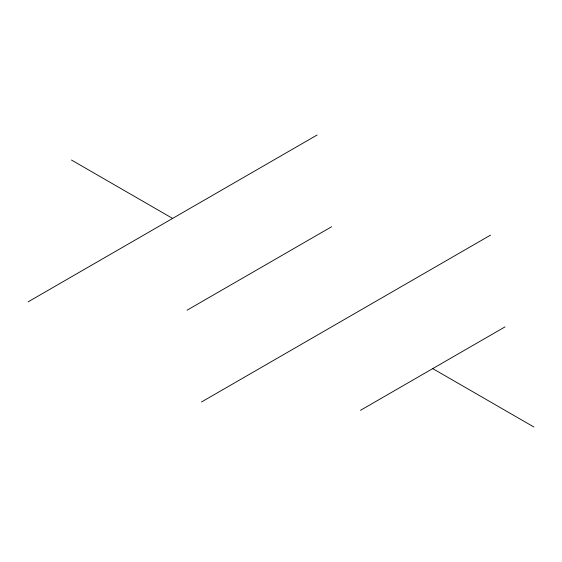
<?xml version="1.0" encoding="UTF-8"?>
<svg xmlns="http://www.w3.org/2000/svg" width="562" height="562" viewBox="0 0 562 562"><rect width="100%" height="100%" fill="white"/><g stroke="black" fill="none" stroke-linecap="round" stroke-linejoin="round"><path stroke-width="0.84" d="M28.1 301.857L317.13 134.992M187.069 310.203L331.58 226.767M201.519 401.978L490.549 235.113M360.481 410.323L504.999 326.887M71.451 160.022L172.611 218.421M432.74 368.609L533.9 427.008"/></g></svg>
